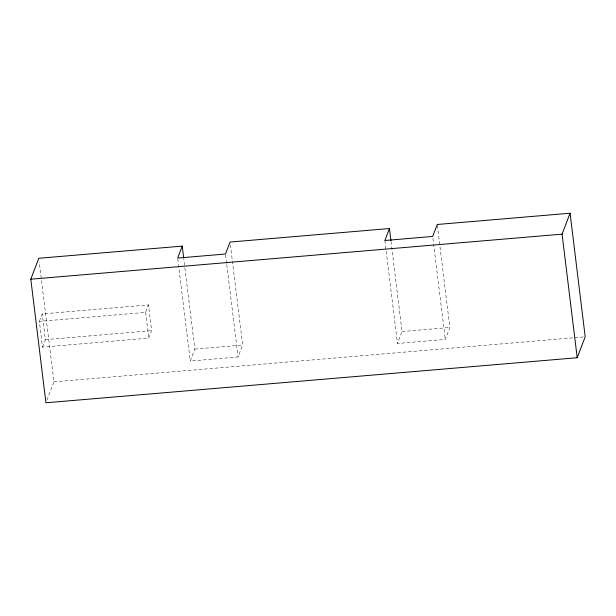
<?xml version="1.0" encoding="UTF-8"?>
<svg xmlns="http://www.w3.org/2000/svg" width="616" height="616" viewBox="0 0 616 616"><rect width="100%" height="100%" fill="white"/><g stroke="black" fill="none" stroke-linecap="round" stroke-linejoin="round"><path stroke-width="0.46" stroke-dasharray="3.08 2.31" d="M39.362 321.39L42.211 313.921L148.471 304.905L151.621 330.653L148.764 338.122L42.512 347.139L39.362 321.39L145.615 312.381L148.471 304.905M42.512 347.139L45.368 339.662L42.211 313.921M46.931 400.161L53.923 381.851L39.255 262.077M230.399 244.914L242.658 345.037L238.092 356.995L190.282 361.045L194.849 349.087L183.753 258.504M437.368 225.441L449.857 327.466L445.291 339.424L397.474 343.474L402.048 331.524L391.068 241.888M45.368 339.662L151.621 330.653M194.849 349.087L242.658 345.037M402.048 331.524L449.857 327.466M53.923 381.851L583.283 336.96M432.917 238.354L445.291 339.424M384.869 240.502L397.474 343.474M225.602 254.97L226.65 263.548M226.765 264.503L238.092 356.995M177.785 259.02L190.282 361.045M145.615 312.381L148.764 338.122"/><path stroke-width="0.92" d="M182.236 246.115L177.67 258.073L225.487 254.015L230.053 242.057L389.435 228.544L384.869 240.502L432.678 236.444L437.245 224.486L570.07 213.221L585.2 336.798L577.207 357.727L45.931 402.779L30.8 279.202L38.793 258.273L182.236 246.115L183.637 257.557M577.207 357.727L562.077 234.149L570.07 213.221M30.8 279.202L562.077 234.149M389.435 228.544L390.952 240.933"/></g></svg>
